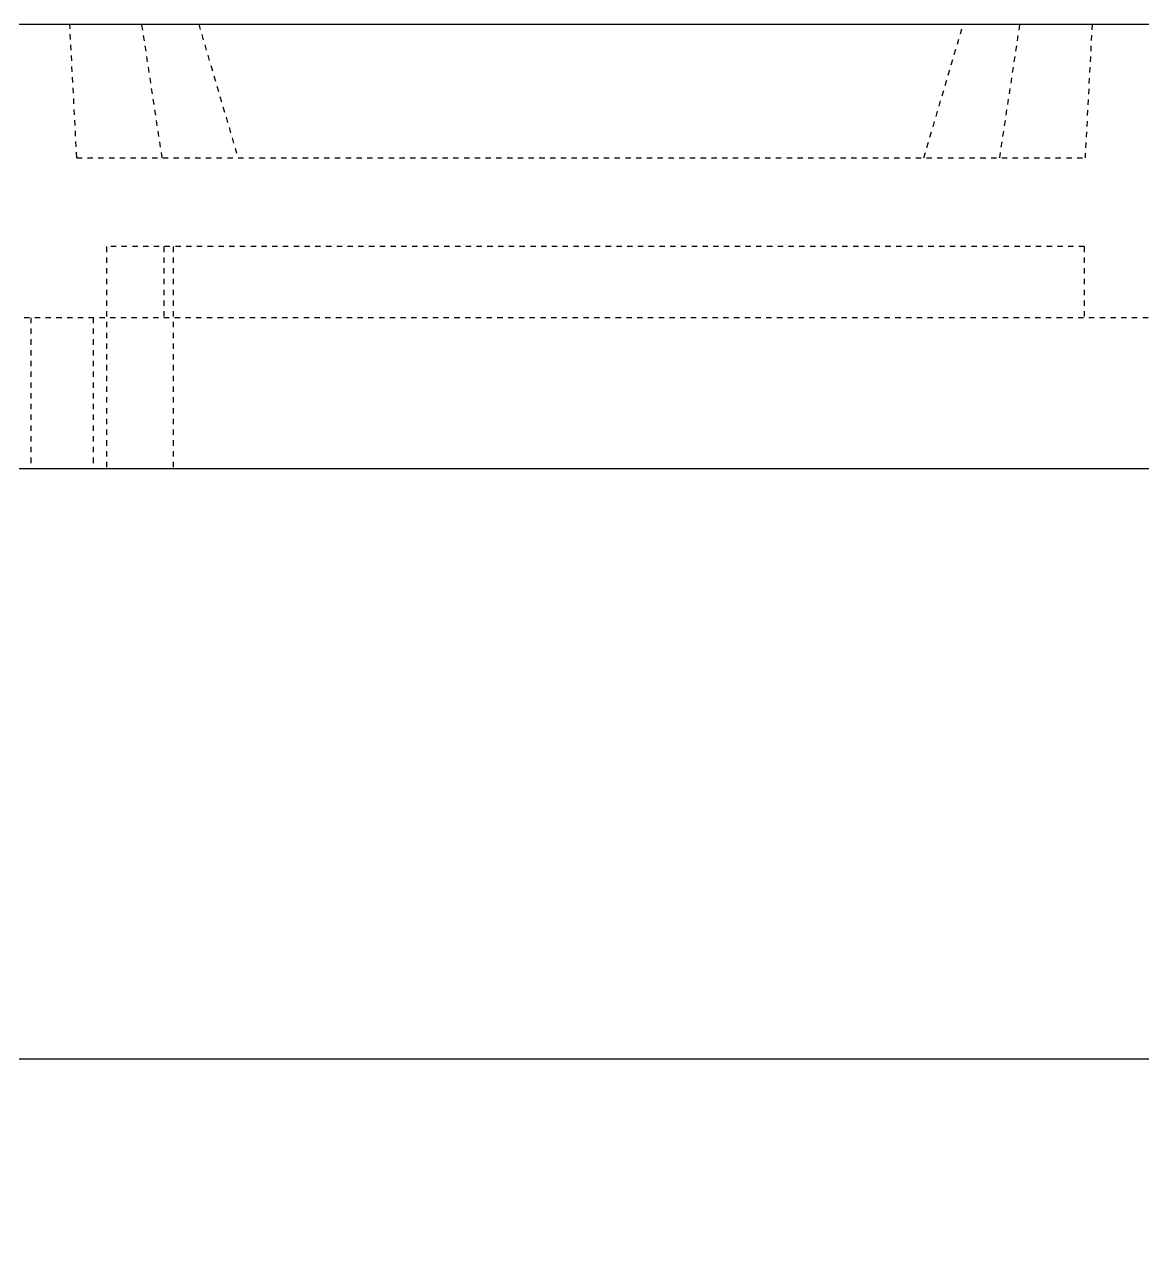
# Model space of a CAD drawing. Extents: x -268 to 907, y 393 to 1224.
# Drawn here: x 12.79 to 37.98, y 1027.3 to 1054.63 of the extents above; entities that cross this region are included whole.
import ezdxf

# ---------------------------------------------------------------- set-up
doc = ezdxf.new("R2010")
doc.units = 0
doc.header["$LTSCALE"] = 1.21
doc.header["$MEASUREMENT"] = 0
doc.linetypes.add('HIDDEN', pattern=[0.2, 0.1, -0.1])
doc.layers.get('0').update_dxf_attribs({"linetype": 'CONTINUOUS'})
doc.layers.get('DEFPOINTS').update_dxf_attribs({"linetype": 'CONTINUOUS'})
doc.layers.add('DEFAULT_2', color=8, linetype='HIDDEN')
doc.layers.add('DIM', color=82, linetype='CONTINUOUS')
doc.styles.get("Standard").update_dxf_attribs({"font": 'txt', "bigfont": 'gbcbig.shx'})
doc.styles.add('TXT', font='txt.shx', dxfattribs={"bigfont": 'gbcbig.shx'})
doc.dimstyles.get("Standard").update_dxf_attribs({"dimtxt": 0.18, "dimasz": 0.18, "dimexe": 0.18, "dimexo": 0.0625, "dimgap": 0.09, "dimtad": 0, "dimtih": 1, "dimtoh": 1, "dimdec": 4, "dimzin": 0, "dimdsep": 46, "dimtxsty": 'Standard', "dimcen": 0.09, "dimadec": 0, "dimazin": 0, "dimtfac": 1, "dimtdec": 4, "dimtofl": 0, "dimtmove": 0, "dimatfit": 3, "dimfxl": 0, "dimtolj": 1, "dimtzin": 0, "dimarcsym": 0})

# ---------------------------------------------------------------- blocks, each defined once
blk = doc.blocks.new('_CLOSEDBLANK')
at = {"color": 0, "linetype": 'ByBlock'}
for p, q in [((-1, 0.167), (0, 0)), ((-1, 0.167), (-1, -0.167)), ((0, 0), (-1, -0.167))]:
    blk.add_line(p, q, dxfattribs=at)
blk = doc.blocks.new('*U4')
at = {"layer": 'DIM', "color": 0, "style": 'TXT'}
blk.add_text('191.7', height=5, dxfattribs=at).set_placement((-7248.312, 5775.16))
blk = doc.blocks.new('*D3')
at = {"layer": 'DEFPOINTS', "color": 0}
for p in [(-7337.187, 5790.932), (-7145.488, 5790.932), (-7145.488, 5777.66)]:
    blk.add_point(p, dxfattribs=at)
at = {"layer": 'DIM', "color": 3}
for p, q in [((-7337.187, 5790.632), (-7337.187, 5777.36)), ((-7145.488, 5790.632), (-7145.488, 5777.36)), ((-7335.187, 5777.66), (-7248.972, 5777.66)), ((-7147.488, 5777.66), (-7230.985, 5777.66))]:
    blk.add_line(p, q, dxfattribs=at)
at = {"layer": 'DIM', "color": 0}
blk.add_blockref('*U4', (0, 0), dxfattribs=at)
at = {"layer": 'DIM', "color": 3, "xscale": 2, "yscale": 2, "zscale": 2, "rotation": 180}
blk.add_blockref('_CLOSEDBLANK', (-7337.187, 5777.66), dxfattribs=at)
at = {"layer": 'DIM', "color": 3, "xscale": 2, "yscale": 2, "zscale": 2}
blk.add_blockref('_CLOSEDBLANK', (-7145.488, 5777.66), dxfattribs=at)

msp = doc.modelspace()

# ---------------------------------------------------------------- linework, layer by layer
at = {"color": 7, "linetype": 'Continuous'}
for p, q in [((-129.70826, 1054.63089), (61.29199, 1054.63089)), ((61.64119, 1044.63105), (-130.05746, 1044.63105))]:
    msp.add_line(p, q, dxfattribs=at)
at = {"layer": 'DEFAULT_2', "color": 8, "linetype": 'HIDDEN'}
for p, q in [((13.97375, 1051.63089), (13.81653, 1054.63089)), ((15.8951, 1051.63089), (15.43909, 1054.63089)), ((16.71623, 1054.63089), (17.60006, 1051.63089)), ((33.033, 1051.63089), (33.91683, 1054.63089)), ((34.73796, 1051.63089), (35.19397, 1054.63089)), ((36.81653, 1054.63089), (36.65931, 1051.63089)), ((13.97375, 1051.63089), (36.65931, 1051.63089)), ((36.64119, 1049.63092), (14.64185, 1049.63092)), ((14.64185, 1049.63092), (14.64185, 1044.63105)), ((15.93315, 1049.63092), (15.93315, 1048.03089)), ((16.14187, 1049.63092), (16.14187, 1044.63105)), ((36.64119, 1049.63092), (36.64119, 1048.03089)), ((59.37241, 1048.03089), (-127.78867, 1048.03089)), ((12.94322, 1048.03089), (12.94322, 1044.63105)), ((14.34186, 1048.03089), (14.34186, 1044.63105))]:
    msp.add_line(p, q, dxfattribs=at)

# ---------------------------------------------------------------- dimensions: what is measured, and where the dimension line sits
at = {"layer": 'DIM', "color": 0}
dim = msp.add_linear_dim(base=(61.641193, 1031.359006), p1=(-130.057459, 1044.631045), p2=(61.641193, 1044.631045), dimstyle='Standard', dxfattribs=at)
dim.commit()
dim.dimension.update_dxf_attribs({"geometry": '*D3', "text_midpoint": (-32.849045, 1031.359006), "dimtype": 128, "insert": (7207.129158, -4746.301286)})

doc.saveas('drawing.dxf')
